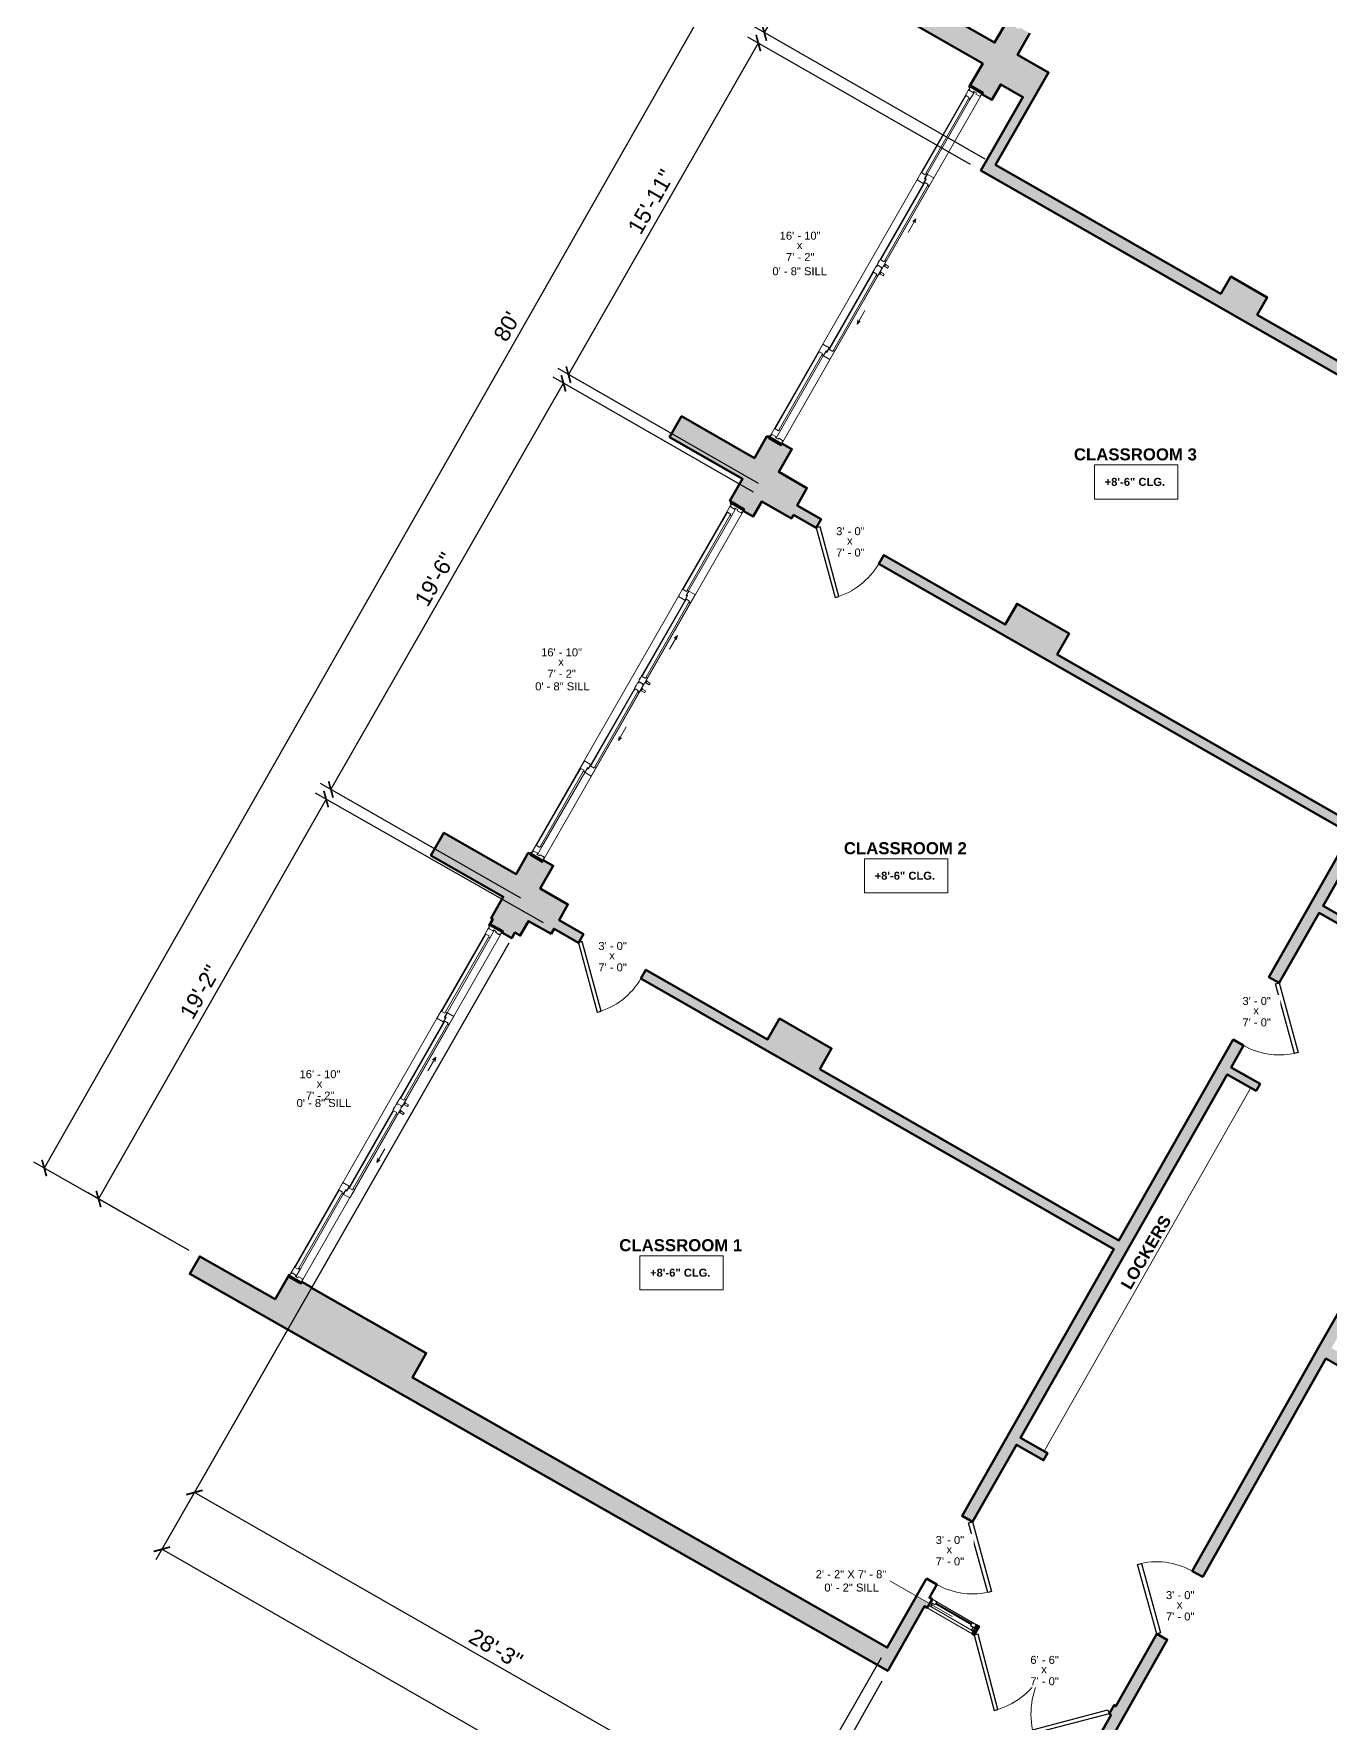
# Model space of a CAD drawing. Header units: inches. Extents: x -2078 to 106214, y -964 to 6385.
# Drawn here: x 58245 to 58893, y 3705 to 4549 of the extents above; entities that cross this region are included whole.
import ezdxf

# ---------------------------------------------------------------- set-up
doc = ezdxf.new("R2010")
doc.units = ezdxf.units.IN
doc.header["$MEASUREMENT"] = 0
for name, color, linetype, lineweight in [('A-ANNO', 2, 'Continuous', 5), ('A-ANNO-DIMS', 1, 'Continuous', 9), ('A-DETAIL-1', 4, 'Continuous', 40), ('A-DETAIL-3', 40, 'Continuous', 15), ('A-DOOR', 1, 'Continuous', 18), ('A-GLAZ', 2, 'Continuous', 30), ('A-WALL', 3, 'Continuous', 40), ('A-WINDOWS', 2, 'Continuous', 18)]:
    doc.layers.add(name, color=color, linetype=linetype, lineweight=lineweight)
doc.layers.add('A-HATCH', color=9, linetype='Continuous')
doc.styles.add('Arial_1', font='arial.ttf', dxfattribs={"height": 0.0625})
doc.styles.add('Arial_2', font='arial.ttf', dxfattribs={"height": 3})
doc.styles.add('Arial_B', font='arialbd.ttf', dxfattribs={"height": 4.5})
doc.styles.add('Arial_B_1', font='arialbd.ttf', dxfattribs={"height": 3})
doc.styles.add('JC', font='arial.ttf', dxfattribs={"height": 0.125})
doc.dimstyles.new('JC-DIMS', dxfattribs={"dimtxt": 0.125, "dimasz": 0.09375, "dimexe": 0.09375, "dimexo": 0.09375, "dimgap": 0.046875, "dimtad": 1, "dimdec": 1, "dimzin": 0, "dimdsep": 46, "dimlunit": 4, "dimtxsty": 'JC', "dimblk": 'ARCHTICK', "dimcen": 0.09, "dimclrd": 1, "dimclre": 1, "dimclrt": 256, "dimadec": 0, "dimazin": 0, "dimtfac": 1, "dimtdec": 1, "dimtofl": 0, "dimtmove": 1, "dimatfit": 3, "dimfxl": 1, "dimtolj": 1, "dimtzin": 0, "dimarcsym": 0})

# ---------------------------------------------------------------- blocks, each defined once
blk = doc.blocks.new('JC_SINGLE DOOR-NO TRIM - SINGLE DOOR-1545697-World Language Center - 1st FL')
at = {"layer": 'A-DOOR', "lineweight": 30}
for p, q in [((-8.87, -27.04), (16.59, -1.59)), ((18, -3), (-7.46, -28.46)), ((16.59, -1.59), (18, -3)), ((-7.46, -28.46), (-8.87, -27.04))]:
    blk.add_line(p, q, dxfattribs=at)
at = {"layer": 'A-DOOR', "lineweight": 9}
blk.add_arc((18, -3), 36, 180, 225, dxfattribs=at)
blk = doc.blocks.new('Aluprof_MB-77HS_E_Alu_Sliding-Door-Fix-Slide-Slide-Fix_ENG_R-00197 - FIX - Slide - Slide - FIX-1504707-World Language Center - 1st FL')
at = {"layer": 'A-WINDOWS', "lineweight": 9}
for p, q in [((-162.52, 6.11), (-161.93, 6.11)), ((-162.52, -0.74), (-162.52, 6.11)), ((-161.93, -0.74), (-161.93, 6.11)), ((-161.93, 6.11), (40.07, 6.11)), ((-161.93, 6.11), (-161.93, -0.74)), ((40.07, 6.11), (40.07, -0.74)), ((40.07, 6.11), (40.66, 6.11)), ((40.07, -0.74), (40.07, 6.11)), ((40.66, 6.11), (40.66, -0.74)), ((-161.93, -0.74), (-162.52, -0.74)), ((40.07, -0.74), (-161.93, -0.74)), ((40.66, -0.74), (40.07, -0.74))]:
    blk.add_line(p, q, dxfattribs=at)
at = {"layer": 'A-WINDOWS'}
for p, q in [((-161.93, -0.74), (-161.93, 6.11)), ((-161.93, 6.11), (-160.67, 6.11)), ((-160.67, 6.11), (-160.67, 5.75)), ((-160.67, 5.75), (-160.35, 5.75)), ((-160.35, 3.43), (-160.67, 3.43)), ((-160.67, 3.43), (-160.67, 1.93)), ((-160.67, 1.93), (-160.35, 1.93)), ((-160.36, 5.75), (-160.36, 6.11)), ((-160.36, 6.11), (-156.21, 6.11)), ((-160.04, 5.67), (-160.36, 5.75)), ((-160.36, 3.43), (-160.04, 3.51)), ((-160.36, 3.07), (-160.36, 3.43)), ((-156.21, 3.07), (-160.36, 3.07)), ((-160.35, 5.75), (-160.04, 5.67)), ((-160.04, 3.51), (-160.35, 3.43)), ((-160.35, 1.93), (-160.04, 1.85)), ((-160.04, 3.51), (-160.04, 5.67)), ((-160.04, 5.67), (-160.04, 3.51)), ((-160.04, 1.85), (-160.04, -0.31)), ((-156.95, 5.77), (-156.95, 3.88)), ((-156.21, 5.77), (-156.95, 5.77)), ((-156.95, 3.88), (-156.21, 3.88)), ((-156.32, 3.88), (-156.32, 3.07)), ((-113.2, 6.11), (-156.21, 6.11)), ((-156.21, 6.11), (-156.21, 5.77)), ((-113.2, 5.77), (-156.21, 5.77)), ((-113.2, 5.77), (-156.21, 5.77)), ((-113.2, 3.88), (-156.21, 3.88)), ((-156.21, 3.88), (-113.2, 3.88)), ((-113.2, 3.07), (-156.21, 3.07)), ((-113.2, 6.11), (-108.26, 6.11)), ((-113.2, 5.77), (-113.2, 6.11)), ((-112.45, 5.77), (-113.2, 5.77)), ((-113.2, 3.88), (-112.45, 3.88)), ((-110.64, 3.07), (-113.2, 3.07)), ((-113.2, 2.88), (-110.55, 2.88)), ((-113.2, -0.74), (-113.2, 2.88)), ((-113.08, 3.07), (-113.08, 3.88)), ((-112.45, 3.88), (-112.45, 5.77)), ((-110.54, 2.76), (-110.96, 2.69)), ((-110.96, 2.69), (-110.96, 2.52)), ((-110.91, 2.6), (-110.96, 2.56)), ((-110.96, 2.52), (-110.96, 2.56)), ((-110.96, 2.52), (-110.93, 2.49)), ((-110.9, 2.48), (-110.96, 2.52)), ((-110.93, 2.49), (-110.81, 2.29)), ((-110.91, 2.6), (-110.49, 2.68)), ((-108.26, 2.48), (-110.9, 2.48)), ((-110.81, 2.29), (-108.26, 2.29)), ((-110.52, 2.87), (-110.64, 3.07)), ((-110.49, 2.84), (-110.55, 2.88)), ((-110.49, 2.8), (-110.54, 2.76)), ((-110.52, 2.87), (-110.49, 2.84)), ((-110.49, 2.84), (-110.49, 2.8)), ((-110.49, 2.68), (-110.49, 2.84)), ((-109, 1.95), (-109, 0.06)), ((-108.26, 1.95), (-109, 1.95)), ((-109, 0.06), (-108.26, 0.06)), ((-108.37, 0.06), (-108.37, -0.74)), ((-108.26, 6.11), (-108.26, 2.48)), ((-108.26, 2.29), (-108.26, 1.95)), ((-65.25, 2.29), (-108.26, 2.29)), ((-65.25, 1.95), (-108.26, 1.95)), ((-65.25, 0.06), (-108.26, 0.06)), ((-65.25, 2.29), (-61.09, 2.29)), ((-65.25, 1.95), (-65.25, 2.29)), ((-64.5, 1.95), (-65.25, 1.95)), ((-65.25, 0.06), (-64.5, 0.06)), ((-65.13, -0.74), (-65.13, 0.06)), ((-64.5, 0.06), (-64.5, 1.95)), ((-63.89, 2.29), (-63.89, 2.43)), ((-63.89, 2.43), (-62.55, 2.43)), ((-62.55, 2.29), (-63.89, 2.29)), ((-62.55, 2.43), (-62.55, 2.29)), ((-61.09, 2.29), (-61.09, 1.93)), ((-61.09, 1.93), (-60.77, 1.93)), ((-60.78, 2.29), (-60.78, 1.93)), ((-56.62, 2.29), (-60.78, 2.29)), ((-60.78, 1.93), (-60.35, 1.82)), ((-60.77, 1.93), (-60.46, 1.85)), ((-60.46, 1.85), (-60.46, -0.31)), ((-60.35, 1.82), (-60.35, -0.28)), ((-59.4, 2.43), (-59.4, 2.29)), ((-58.06, 2.43), (-59.4, 2.43)), ((-59.4, 2.29), (-58.06, 2.29)), ((-58.06, 2.29), (-58.06, 2.43)), ((-57.37, 1.95), (-56.62, 1.95)), ((-57.37, 0.06), (-57.37, 1.95)), ((-56.62, 0.06), (-57.37, 0.06)), ((-56.74, -0.74), (-56.74, 0.06)), ((-56.62, 1.95), (-56.62, 2.29)), ((-56.62, 2.29), (-13.61, 2.29)), ((-56.62, 1.95), (-13.61, 1.95)), ((-56.62, 0.06), (-12.87, 0.06)), ((-8.67, 6.11), (-13.61, 6.11)), ((-13.61, 6.11), (-13.61, 2.48)), ((-13.61, 2.48), (-10.97, 2.48)), ((-13.61, 2.29), (-13.61, 1.95)), ((-11.05, 2.29), (-13.61, 2.29)), ((-13.61, 1.95), (-12.87, 1.95)), ((-12.87, 0.06), (-13.61, 0.06)), ((-13.5, 0.06), (-13.5, -0.74)), ((-12.87, 1.95), (-12.87, 0.06)), ((-11.32, 2.88), (-11.38, 2.84)), ((-11.35, 2.87), (-11.38, 2.84)), ((-11.38, 2.68), (-11.38, 2.84)), ((-11.38, 2.84), (-11.38, 2.8)), ((-11.33, 2.76), (-11.38, 2.8)), ((-10.96, 2.6), (-11.38, 2.68)), ((-11.35, 2.87), (-11.23, 3.07)), ((-11.33, 2.76), (-10.91, 2.69)), ((-8.67, 2.88), (-11.32, 2.88)), ((-11.23, 3.07), (-8.67, 3.07)), ((-10.93, 2.49), (-11.05, 2.29)), ((-10.97, 2.48), (-10.91, 2.52)), ((-10.96, 2.6), (-10.91, 2.56)), ((-10.93, 2.49), (-10.91, 2.52)), ((-10.91, 2.69), (-10.91, 2.52)), ((-10.91, 2.52), (-10.91, 2.56)), ((-9.42, 5.77), (-8.67, 5.77)), ((-9.42, 3.88), (-9.42, 5.77)), ((-8.67, 3.88), (-9.42, 3.88)), ((-8.79, 3.07), (-8.79, 3.88)), ((-8.67, 6.11), (34.34, 6.11)), ((-8.67, 5.77), (-8.67, 6.11)), ((-8.67, 5.77), (34.34, 5.77)), ((-8.67, 5.77), (34.34, 5.77)), ((-8.67, 3.88), (34.34, 3.88)), ((34.34, 3.88), (-8.67, 3.88)), ((-8.67, 3.07), (34.34, 3.07)), ((-8.67, -0.74), (-8.67, 2.88)), ((34.34, 6.11), (34.34, 5.77)), ((38.49, 6.11), (34.34, 6.11)), ((34.34, 5.77), (35.09, 5.77)), ((35.09, 3.88), (34.34, 3.88)), ((34.34, 3.07), (38.49, 3.07)), ((34.46, 3.88), (34.46, 3.07)), ((35.09, 5.77), (35.09, 3.88)), ((38.18, 5.67), (38.49, 5.75)), ((38.49, 5.75), (38.18, 5.67)), ((38.18, 3.51), (38.18, 5.67)), ((38.18, 5.67), (38.18, 3.51)), ((38.49, 3.43), (38.18, 3.51)), ((38.18, 3.51), (38.49, 3.43)), ((38.49, 1.93), (38.18, 1.85)), ((38.18, 1.85), (38.18, -0.31)), ((38.49, 5.75), (38.49, 6.11)), ((38.81, 5.75), (38.49, 5.75)), ((38.49, 3.07), (38.49, 3.43)), ((38.49, 3.43), (38.81, 3.43)), ((38.81, 1.93), (38.49, 1.93)), ((40.07, 6.11), (38.81, 6.11)), ((38.81, 6.11), (38.81, 5.75)), ((38.81, 3.43), (38.81, 1.93)), ((40.07, -0.74), (40.07, 6.11)), ((-160.67, -0.74), (-161.93, -0.74)), ((-160.35, -0.39), (-160.67, -0.39)), ((-160.67, -0.39), (-160.67, -0.74)), ((-160.04, -0.31), (-160.35, -0.39)), ((-108.26, -0.74), (-113.2, -0.74)), ((-108.26, -0.74), (-65.25, -0.74)), ((-91.08, -3.7), (-89.11, -2.98)), ((-83.21, -3.7), (-91.08, -3.7)), ((-91.08, -3.7), (-89.11, -4.42)), ((-61.09, -0.74), (-65.25, -0.74)), ((-63.89, -1.3), (-63.89, -0.74)), ((-63.89, -0.74), (-62.55, -0.74)), ((-62.55, -1.3), (-63.89, -1.3)), ((-63.71, -1.3), (-63.71, -3.07)), ((-63.67, -3.11), (-62.77, -3.11)), ((-62.73, -1.3), (-62.73, -3.07)), ((-62.55, -0.74), (-62.55, -1.3)), ((-61.09, -0.39), (-60.77, -0.39)), ((-61.09, -0.39), (-61.09, -0.74)), ((-60.35, -0.28), (-60.78, -0.39)), ((-60.78, -0.39), (-60.78, -0.74)), ((-60.78, -0.74), (-56.62, -0.74)), ((-60.77, -0.39), (-60.46, -0.31)), ((-58.06, -0.74), (-59.4, -0.74)), ((-59.4, -0.74), (-59.4, -1.3)), ((-59.4, -1.3), (-58.06, -1.3)), ((-59.22, -1.3), (-59.22, -3.07)), ((-58.28, -3.11), (-59.18, -3.11)), ((-58.24, -1.3), (-58.24, -3.07)), ((-58.06, -1.3), (-58.06, -0.74)), ((-13.61, -0.74), (-56.62, -0.74)), ((-38.66, -3.11), (-30.79, -3.11)), ((-30.79, -3.11), (-32.76, -2.39)), ((-30.79, -3.11), (-32.76, -3.82)), ((-13.61, -0.74), (-8.67, -0.74)), ((38.18, -0.31), (38.49, -0.39)), ((38.49, -0.39), (38.81, -0.39)), ((38.81, -0.39), (38.81, -0.74)), ((38.81, -0.74), (40.07, -0.74))]:
    blk.add_line(p, q, dxfattribs=at)
for centre, start, end in [((-63.67, -3.07), 180, 270), ((-62.77, -3.07), 270, 0), ((-59.18, -3.07), 180, 270), ((-58.28, -3.07), 270, 360)]:
    blk.add_arc(centre, 0.0394, start, end, dxfattribs=at)
blk = doc.blocks.new('JC_SINGLE DOOR-NO TRIM - SINGLE DOOR-1483496-World Language Center - 1st FL')
at = {"layer": 'A-DOOR', "lineweight": 30}
for p, q in [((-7.46, 27.96), (-8.87, 26.54)), ((-8.87, 26.54), (16.59, 1.09)), ((18, 2.5), (-7.46, 27.96)), ((16.59, 1.09), (18, 2.5))]:
    blk.add_line(p, q, dxfattribs=at)
at = {"layer": 'A-DOOR', "lineweight": 9}
blk.add_arc((18, 2.5), 36, 135, 180, dxfattribs=at)
blk = doc.blocks.new('JC_DOUBLE DOOR - DOUBLE DOOR-1536148-World Language Center - 1st FL')
at = {"layer": 'A-DOOR', "lineweight": 30}
for p, q in [((-39, 2.5), (-11.42, 30.08)), ((-10.01, 28.66), (-37.59, 1.09)), ((-11.42, 30.08), (-10.01, 28.66)), ((11.42, 30.08), (10.01, 28.66)), ((10.01, 28.66), (37.59, 1.09)), ((39, 2.5), (11.42, 30.08)), ((-37.59, 1.09), (-39, 2.5)), ((37.59, 1.09), (39, 2.5))]:
    blk.add_line(p, q, dxfattribs=at)
at = {"layer": 'A-DOOR', "lineweight": 9}
for centre, start, end in [((-39, 2.5), 360, 45), ((39, 2.5), 135, 180)]:
    blk.add_arc(centre, 39, start, end, dxfattribs=at)
blk = doc.blocks.new('JC_FIXED WINDOW - MUNTIN - FIXED WINDOW-1507980-World Language Center - 1st FL')
at = {"layer": 'A-GLAZ'}
for p, q in [((-13, 2.5), (-13, -2.5)), ((-10.25, 2.5), (-13, 2.5)), ((-12.5, 2.5), (-12.5, 0.75)), ((-12.5, 0.75), (-11.75, 0.75)), ((-10.25, 0.75), (-11.75, 0.75)), ((-11.75, 0.75), (-11.75, -1)), ((-10.25, 2.5), (-10.25, 0.75)), ((10.25, 2.5), (13, 2.5)), ((10.25, 2.5), (10.25, 0.75)), ((10.25, 0.75), (12.5, 0.75)), ((11.75, 0.75), (11.75, -1)), ((12.5, 2.5), (12.5, 0.75)), ((13, 2.5), (13, -2.5)), ((-13, -1), (-11.75, -1)), ((11.75, -1), (13, -1))]:
    blk.add_line(p, q, dxfattribs=at)
at = {"layer": 'A-GLAZ', "lineweight": 9}
for p, q in [((10.25, 2.5), (-10.25, 2.5)), ((11.75, -1), (-11.75, -1))]:
    blk.add_line(p, q, dxfattribs=at)
at = {"layer": 'A-GLAZ', "lineweight": 40}
blk.add_line((-10.25, 1.62), (10.25, 1.62), dxfattribs=at)
at = {"layer": 'A-WINDOWS'}
for p, q in [((13, 2.5), (-13, 2.5)), ((-13, -2.5), (13, -2.5))]:
    blk.add_line(p, q, dxfattribs=at)
blk = doc.blocks.new('_ArchTick')
at = {"color": 0, "linetype": 'ByBlock', "const_width": 0.15}
blk.add_lwpolyline([(-0.5, -0.5), (0.5, 0.5)], dxfattribs=at)
blk = doc.blocks.new('*D2569')
at = {"layer": 'A-ANNO-DIMS', "color": 1, "lineweight": -2, "transparency": 16777216}
for p, q in [((58604.95, 4320.29), (58504.79, 4377.63)), ((58393.75, 4171.57), (58510, 4374.65)), ((58488.7, 4117.21), (58388.54, 4174.55))]:
    blk.add_line(p, q, dxfattribs=at)
at = {"layer": 'Defpoints', "color": 0, "transparency": 16777216}
for p in [(58510, 4374.65), (58610.16, 4317.31), (58493.91, 4114.23)]:
    blk.add_point(p, dxfattribs=at)
at = {"layer": 'A-ANNO-DIMS', "color": 1, "lineweight": -2, "transparency": 16777216, "xscale": 6, "yscale": 6, "zscale": 6}
for p, rotation in [((58510, 4374.65), 60.21112509631666), ((58393.75, 4171.57), 240.2111250963167)]:
    blk.add_blockref('_ArchTick', p, dxfattribs=dict(at, rotation=rotation))
at = {"layer": 'A-ANNO-DIMS', "color": 2, "transparency": 16777216, "insert": (58445.73, 4276.63), "char_height": 8, "attachment_point": 5, "rotation": 60.21113, "style": 'JC'}
blk.add_mtext('\\A1;19\'-6"', dxfattribs=at)
blk = doc.blocks.new('*D2570')
at = {"layer": 'A-ANNO-DIMS', "color": 1, "lineweight": -2, "transparency": 16777216}
for p, q in [((58607.38, 4544.75), (58512.49, 4378.98)), ((58713.43, 4484.03), (58602.17, 4547.73)), ((58607.44, 4324.63), (58507.28, 4381.97))]:
    blk.add_line(p, q, dxfattribs=at)
at = {"layer": 'Defpoints', "color": 0, "transparency": 16777216}
for p in [(58718.64, 4481.05), (58512.49, 4378.98), (58612.64, 4321.65)]:
    blk.add_point(p, dxfattribs=at)
at = {"layer": 'A-ANNO-DIMS', "color": 1, "lineweight": -2, "transparency": 16777216, "xscale": 6, "yscale": 6, "zscale": 6}
for p, rotation in [((58607.38, 4544.75), 60.21112509631671), ((58512.49, 4378.98), 240.2111250963167)]:
    blk.add_blockref('_ArchTick', p, dxfattribs=dict(at, rotation=rotation))
at = {"layer": 'A-ANNO-DIMS', "color": 2, "transparency": 16777216, "insert": (58553.78, 4465.39), "char_height": 8, "attachment_point": 5, "rotation": 60.21113, "style": 'JC'}
blk.add_mtext('\\A1;15\'-11"', dxfattribs=at)
blk = doc.blocks.new('JC- existing door Tag_quad - JC- existing door Tag_quad-839775-World Language Center - 1st FL')
at = {"layer": 'A-ANNO', "insert": (-0.023, 0.038), "char_height": 0.0625, "width": 0.0505, "attachment_point": 1, "style": 'Arial_1', "bg_fill": 3, "box_fill_scale": 1.25, "bg_fill_color": 256, "bg_fill_true_color": 13158600, "bg_fill_transparency": 0}
blk.add_mtext('x', dxfattribs=at)
blk = doc.blocks.new('*D2588')
at = {"layer": 'A-ANNO-DIMS', "color": 1, "lineweight": -2, "transparency": 16777216}
for p, q in [((58391.36, 4166.77), (58277.64, 3966.89)), ((58500.09, 4104.91), (58386.14, 4169.74)), ((58322.99, 3941.08), (58272.42, 3969.86))]:
    blk.add_line(p, q, dxfattribs=at)
at = {"layer": 'Defpoints', "color": 0, "transparency": 16777216}
for p in [(58505.31, 4101.94), (58277.64, 3966.89), (58328.21, 3938.12)]:
    blk.add_point(p, dxfattribs=at)
at = {"layer": 'A-ANNO-DIMS', "color": 1, "lineweight": -2, "transparency": 16777216, "xscale": 6, "yscale": 6, "zscale": 6}
for p, rotation in [((58391.36, 4166.77), 60.36281587793665), ((58277.64, 3966.89), 240.3628158779366)]:
    blk.add_blockref('_ArchTick', p, dxfattribs=dict(at, rotation=rotation))
at = {"layer": 'A-ANNO-DIMS', "color": 2, "transparency": 16777216, "insert": (58328.34, 4070.34), "char_height": 8, "attachment_point": 5, "rotation": 60.36282, "style": 'JC'}
blk.add_mtext('\\A1;19\'-2"', dxfattribs=at)
blk = doc.blocks.new('*D2589')
at = {"layer": 'A-ANNO-DIMS', "color": 1, "lineweight": -2, "transparency": 16777216}
for p, q in [((58753.93, 4800.77), (58610.36, 4549.95)), ((58848.88, 4746.41), (58748.73, 4803.75)), ((58720.75, 4486.76), (58605.15, 4552.93))]:
    blk.add_line(p, q, dxfattribs=at)
at = {"layer": 'Defpoints', "color": 0, "transparency": 16777216}
for p in [(58854.09, 4743.43), (58610.36, 4549.95), (58725.96, 4483.78)]:
    blk.add_point(p, dxfattribs=at)
at = {"layer": 'A-ANNO-DIMS', "color": 1, "lineweight": -2, "transparency": 16777216, "xscale": 6, "yscale": 6, "zscale": 6}
for p, rotation in [((58753.93, 4800.77), 60.21112509631671), ((58610.36, 4549.95), 240.2111250963167)]:
    blk.add_blockref('_ArchTick', p, dxfattribs=dict(at, rotation=rotation))
at = {"layer": 'A-ANNO-DIMS', "color": 2, "transparency": 16777216, "insert": (58676.06, 4678.85), "char_height": 8, "attachment_point": 5, "rotation": 60.21113, "style": 'JC'}
blk.add_mtext('\\A1;24\'-1"', dxfattribs=at)
blk = doc.blocks.new('*D2577')
at = {"layer": 'A-ANNO-DIMS', "color": 1, "lineweight": -2, "transparency": 16777216}
for p, q in [((58482.78, 4094.8), (58322.58, 3814.95)), ((58619.77, 3651.74), (58325.56, 3820.15)), ((58668.82, 3737.43), (58616.79, 3646.53))]:
    blk.add_line(p, q, dxfattribs=at)
at = {"layer": 'Defpoints', "color": 0, "transparency": 16777216}
for p in [(58485.76, 4100), (58325.56, 3820.15), (58671.8, 3742.63)]:
    blk.add_point(p, dxfattribs=at)
at = {"layer": 'A-ANNO-DIMS', "color": 1, "lineweight": -2, "transparency": 16777216, "xscale": 6, "yscale": 6, "zscale": 6}
for p, rotation in [((58325.56, 3820.15), 150.2111250962843), ((58619.77, 3651.74), 330.2111250962843)]:
    blk.add_blockref('_ArchTick', p, dxfattribs=dict(at, rotation=rotation))
at = {"layer": 'A-ANNO-DIMS', "color": 2, "transparency": 16777216, "insert": (58476.19, 3742.1), "char_height": 8, "attachment_point": 5, "rotation": 330.21113, "style": 'JC'}
blk.add_mtext('\\A1;28\'-3"', dxfattribs=at)
blk = doc.blocks.new('*D2578')
at = {"layer": 'A-ANNO-DIMS', "color": 1, "lineweight": -2, "transparency": 16777216}
for p, q in [((58669.12, 3725.75), (58622.5, 3643.16)), ((58761.94, 3670.48), (58716.55, 3590.07)), ((58625.45, 3648.38), (58719.5, 3595.29))]:
    blk.add_line(p, q, dxfattribs=at)
at = {"layer": 'Defpoints', "color": 0, "transparency": 16777216}
for p in [(58672.07, 3730.97), (58764.89, 3675.7), (58719.5, 3595.29)]:
    blk.add_point(p, dxfattribs=at)
at = {"layer": 'A-ANNO-DIMS', "color": 1, "lineweight": -2, "transparency": 16777216, "xscale": 6, "yscale": 6, "zscale": 6}
for p, rotation in [((58625.45, 3648.38), 150.5569107318404), ((58719.5, 3595.29), 330.5569107318404)]:
    blk.add_blockref('_ArchTick', p, dxfattribs=dict(at, rotation=rotation))
at = {"layer": 'A-ANNO-DIMS', "color": 2, "transparency": 16777216, "insert": (58675.96, 3628.01), "char_height": 8, "attachment_point": 5, "rotation": 330.55691, "style": 'JC'}
blk.add_mtext("\\A1;9'", dxfattribs=at)
blk = doc.blocks.new('*D2580')
at = {"layer": 'A-ANNO-DIMS', "color": 1, "lineweight": -2, "transparency": 16777216}
for p, q in [((58482.78, 4094.8), (58306.33, 3786.55)), ((58909.84, 3447.99), (58309.31, 3791.76)), ((58976.54, 3564.52), (58906.86, 3442.78))]:
    blk.add_line(p, q, dxfattribs=at)
at = {"layer": 'Defpoints', "color": 0, "transparency": 16777216}
for p in [(58485.76, 4100), (58309.31, 3791.76), (58979.52, 3569.72)]:
    blk.add_point(p, dxfattribs=at)
at = {"layer": 'A-ANNO-DIMS', "color": 1, "lineweight": -2, "transparency": 16777216, "xscale": 6, "yscale": 6, "zscale": 6}
for p, rotation in [((58309.31, 3791.76), 150.2111250962843), ((58909.84, 3447.99), 330.2111250962843)]:
    blk.add_blockref('_ArchTick', p, dxfattribs=dict(at, rotation=rotation))
at = {"layer": 'A-ANNO-DIMS', "color": 2, "transparency": 16777216, "insert": (58613.09, 3626.02), "char_height": 8, "attachment_point": 5, "rotation": 330.21113, "style": 'JC'}
blk.add_mtext('\\A1;57\'-8"', dxfattribs=at)
blk = doc.blocks.new('*D2581')
at = {"layer": 'A-ANNO-DIMS', "color": 1, "lineweight": -2, "transparency": 16777216}
for p, q in [((58725.23, 4816.74), (58250.5, 3982.33)), ((58848.88, 4746.4), (58720.02, 4819.71)), ((58322.99, 3941.08), (58245.29, 3985.3))]:
    blk.add_line(p, q, dxfattribs=at)
at = {"layer": 'Defpoints', "color": 0, "transparency": 16777216}
for p in [(58854.09, 4743.43), (58250.5, 3982.33), (58328.21, 3938.12)]:
    blk.add_point(p, dxfattribs=at)
at = {"layer": 'A-ANNO-DIMS', "color": 1, "lineweight": -2, "transparency": 16777216, "xscale": 6, "yscale": 6, "zscale": 6}
for p, rotation in [((58725.23, 4816.74), 60.36281587793665), ((58250.5, 3982.33), 240.3628158779366)]:
    blk.add_blockref('_ArchTick', p, dxfattribs=dict(at, rotation=rotation))
at = {"layer": 'A-ANNO-DIMS', "color": 2, "transparency": 16777216, "insert": (58481.71, 4403.04), "char_height": 8, "attachment_point": 5, "rotation": 60.36282, "style": 'JC'}
blk.add_mtext("\\A1;80'", dxfattribs=at)

msp = doc.modelspace()

# ---------------------------------------------------------------- hatches: boundary and pattern name
at = {"layer": 'A-HATCH'}
h = msp.add_hatch(color=256, dxfattribs=at)
h.dxf.hatch_style = 1
h.paths.add_polyline_path([(58618.007, 4057.017), (58612.046, 4046.602), (58551.186, 4081.441), (58548.702, 4077.102), (58785.103, 3941.775), (58709.217, 3808.393), (58714.432, 3805.426), (58736.384, 3844.01), (58749.945, 3836.294), (58751.923, 3839.771), (58738.362, 3847.486), (58841.713, 4029.144), (58856.144, 4020.934), (58858.122, 4024.41), (58843.691, 4032.621), (58849.926, 4043.579), (58844.711, 4046.547), (58787.575, 3946.121), (58638.082, 4031.698), (58644.043, 4042.113)])
h.paths.add_polyline_path([(58504.908, 4133.448), (58499.913, 4136.308), (58499.717, 4135.966), (58499.424, 4135.454), (58493.479, 4138.857), (58493.772, 4139.369), (58493.968, 4139.711), (58493.626, 4139.907), (58493.306, 4139.348), (58492.438, 4139.845), (58486.373, 4129.25), (58450.242, 4149.933), (58443.783, 4138.651), (58479.915, 4117.968), (58473.808, 4107.3), (58474.676, 4106.803), (58472.866, 4103.641), (58473.207, 4103.445), (58473.403, 4103.787), (58473.696, 4104.3), (58479.641, 4100.896), (58479.348, 4100.384), (58479.152, 4100.042), (58484.148, 4097.183), (58485.762, 4100.003), (58488.366, 4098.513), (58492.536, 4105.797), (58503.818, 4099.339), (58505.309, 4101.942), (58517.459, 4094.987), (58519.943, 4099.326), (58507.793, 4106.282), (58512.264, 4114.092), (58498.378, 4122.041)])
h.paths.add_polyline_path([(58617.611, 4330.328), (58624.145, 4341.742), (58619.15, 4344.602), (58618.954, 4344.26), (58618.661, 4343.748), (58612.716, 4347.151), (58613.205, 4348.005), (58612.863, 4348.201), (58612.539, 4347.635), (58611.671, 4348.132), (58605.461, 4337.284), (58569.011, 4358.149), (58563.05, 4347.735), (58599.5, 4326.869), (58593.21, 4315.883), (58594.078, 4315.386), (58593.589, 4314.532), (58593.931, 4314.336), (58594.127, 4314.678), (58594.42, 4315.19), (58600.365, 4311.787), (58600.072, 4311.274), (58599.876, 4310.933), (58604.872, 4308.073), (58609.166, 4315.575), (58623.919, 4307.129), (58624.913, 4308.865), (58636.308, 4302.342), (58638.792, 4306.681), (58626.746, 4313.577), (58631.714, 4322.255)])
h.paths.add_polyline_path([(58670.035, 4288.796), (58667.551, 4284.457), (58903.29, 4149.508), (58862.514, 4077.837), (58867.729, 4074.87), (58887.636, 4109.86), (58902.501, 4101.403), (58904.479, 4104.879), (58889.614, 4113.337), (58962.801, 4241.975), (58977.855, 4233.41), (58979.833, 4236.886), (58964.779, 4245.451), (58973.553, 4260.873), (58968.338, 4263.84), (58905.763, 4153.854), (58756.779, 4239.139), (58762.741, 4249.554), (58736.705, 4264.458), (58730.743, 4254.044)])
h.paths.add_polyline_path([(58856.755, 4408.903), (58861.723, 4417.582), (58843.497, 4428.015), (58838.529, 4419.336), (58725.961, 4483.776), (58752.42, 4529.997), (58736.973, 4538.839), (58743.13, 4549.595), (58738.135, 4552.455), (58737.646, 4551.6), (58731.701, 4555.004), (58732.19, 4555.858), (58731.848, 4556.054), (58725.492, 4544.95), (58688.174, 4566.312), (58682.212, 4555.898), (58719.53, 4534.535), (58712.827, 4522.825), (58713.168, 4522.63), (58713.657, 4523.484), (58719.603, 4520.081), (58719.114, 4519.226), (58724.109, 4516.367), (58728.527, 4524.085), (58739.635, 4517.727), (58718.641, 4481.053), (59000.214, 4319.867), (58986.14, 4295.13), (58991.355, 4292.163), (59007.553, 4320.634), (59054.447, 4355.233), (59051.478, 4359.256), (59004.295, 4324.444)])
h.paths.add_polyline_path([(59127.816, 4409.366), (59138.706, 4409.366), (59138.706, 4390.866), (59143.706, 4390.866), (59143.706, 4409.366), (59266.706, 4409.366), (59266.706, 4390.866), (59271.706, 4390.866), (59271.706, 4409.366), (59285.046, 4409.366), (59285.046, 4414.366), (59131.046, 4414.366), (59129.132, 4585.388), (59117.188, 4585.388), (59117.188, 4614.388), (59129.046, 4614.388), (59129.046, 4740.545), (59106.687, 4740.545), (59106.687, 4750.366), (59126.44, 4750.366), (59126.44, 4757.122), (59125.455, 4757.122), (59125.455, 4763.972), (59126.046, 4763.972), (59126.44, 4763.972), (59126.44, 4764.366), (59114.174, 4764.366), (59114.174, 4807.366), (59101.174, 4807.366), (59101.174, 4764.366), (59087.293, 4764.366), (59087.293, 4763.972), (59087.687, 4763.972), (59087.687, 4757.122), (59087.293, 4757.122), (59087.293, 4750.366), (59100.687, 4750.366), (59100.687, 4734.545), (59124.046, 4734.545), (59124.046, 4619.388), (59099.188, 4619.388), (59099.188, 4580.388), (59124.188, 4580.388), (59126.047, 4414.274), (59080.447, 4380.63), (59083.415, 4376.606)])
h.paths.add_polyline_path([(58831.558, 4806.053), (58821.272, 4799.873), (58846.954, 4757.131), (58831.812, 4730.678), (58832.153, 4730.483), (58832.642, 4731.337), (58838.587, 4727.934), (58838.196, 4727.25), (58838.098, 4727.079), (58843.094, 4724.22), (58854.091, 4743.431), (58861.25, 4731.206), (58861.756, 4730.343), (58872.937, 4736.892), (58872.432, 4737.755), (58865.046, 4750.366), (58886.081, 4750.366), (58886.081, 4757.122), (58885.096, 4757.122), (58885.096, 4763.972), (58886.081, 4763.972), (58886.081, 4764.366), (58856.606, 4764.366)])
h.paths.add_polyline_path([(58950.384, 4623.334), (58924.645, 4609.973), (58943.534, 4573.583), (58969.273, 4586.944)], flags=17)
h.paths.add_polyline_path([(59366.238, 4758.759), (59365.647, 4758.759), (59365.647, 4765.61), (59366.238, 4765.61), (59366.238, 4766.366), (59354.046, 4766.366), (59354.046, 4808.366), (59341.046, 4808.366), (59341.046, 4766.366), (59328.046, 4766.366), (59328.046, 4763.972), (59328.637, 4763.972), (59328.637, 4757.122), (59328.238, 4757.122), (59328.238, 4750.366), (59337.046, 4750.366), (59337.046, 4733.366), (59345.046, 4733.366), (59345.046, 4734.366), (59354.046, 4734.366), (59354.046, 4750.366), (59366.238, 4750.366)])
h.paths.add_polyline_path([(59357.046, 4614.366), (59345.046, 4614.366), (59345.046, 4697.366), (59340.046, 4697.366), (59340.046, 4414.366), (59321.046, 4414.366), (59321.046, 4409.366), (59367.869, 4409.366), (59367.869, 4391.866), (59371.869, 4391.866), (59371.869, 4409.366), (59482.869, 4409.366), (59482.869, 4391.866), (59488.869, 4391.866), (59488.869, 4409.366), (59504.053, 4409.366), (59504.053, 4414.366), (59345.046, 4414.366), (59345.046, 4584.366), (59357.046, 4584.366)], flags=17)
h.paths.add_polyline_path([(59606.238, 4767.366), (59593.803, 4767.366), (59593.803, 4809.366), (59580.803, 4809.366), (59580.803, 4767.366), (59567.053, 4767.366), (59567.053, 4765.61), (59568.238, 4765.61), (59568.828, 4765.61), (59568.828, 4758.759), (59568.238, 4758.759), (59567.844, 4758.759), (59567.844, 4750.366), (59576.053, 4750.366), (59576.053, 4414.366), (59540.053, 4414.366), (59540.053, 4409.366), (59594.869, 4409.366), (59594.869, 4395.366), (59724.053, 4395.366), (59724.053, 4410.366), (59719.053, 4410.366), (59719.053, 4401.366), (59611.053, 4401.366), (59611.053, 4414.366), (59582.053, 4414.366), (59582.053, 4563.366), (59636.053, 4563.366), (59636.053, 4562.366), (59637.053, 4562.366), (59637.053, 4563.366), (59715.053, 4563.366), (59715.053, 4521.366), (59637.053, 4521.366), (59637.053, 4526.366), (59636.053, 4526.366), (59636.053, 4520.366), (59655.053, 4520.366), (59655.053, 4516.366), (59656.053, 4516.366), (59656.053, 4520.366), (59715.053, 4520.366), (59715.053, 4488.366), (59656.053, 4488.366), (59656.053, 4490.366), (59655.053, 4490.366), (59655.053, 4486.866), (59656.053, 4486.866), (59656.053, 4487.366), (59715.053, 4487.366), (59715.053, 4454.366), (59656.053, 4454.366), (59656.053, 4460.866), (59655.053, 4460.866), (59655.053, 4454.366), (59652.553, 4454.366), (59652.553, 4449.366), (59719.053, 4449.366), (59719.053, 4444.366), (59724.053, 4444.366), (59724.053, 4578.366), (59719.053, 4578.366), (59719.053, 4569.366), (59598.053, 4569.366), (59598.053, 4645.366), (59582.053, 4645.366), (59582.053, 4736.366), (59637.053, 4736.366), (59637.053, 4735.366), (59638.053, 4735.366), (59638.053, 4736.366), (59715.053, 4736.366), (59715.053, 4695.366), (59638.053, 4695.366), (59638.053, 4699.366), (59637.053, 4699.366), (59637.053, 4694.366), (59715.053, 4694.366), (59715.053, 4622.366), (59665.553, 4622.366), (59665.553, 4617.366), (59719.053, 4617.366), (59719.053, 4612.366), (59724.053, 4612.366), (59724.053, 4691.366), (59728.053, 4691.366), (59728.053, 4696.366), (59724.053, 4696.366), (59724.053, 4742.644), (59715.053, 4742.644), (59715.053, 4742.366), (59593.053, 4742.366), (59593.053, 4750.366), (59606.238, 4750.366)])
h.paths.add_polyline_path([(59827.061, 4748.866), (59822.061, 4748.866), (59822.061, 4696.366), (59822.053, 4691.366), (59822.061, 4691.366), (59822.061, 4301.366), (59800.061, 4301.366), (59800.061, 4295.366), (59822.061, 4295.366), (59822.061, 4135.366), (59818.061, 4135.366), (59818.061, 4115.366), (59822.061, 4115.366), (59822.061, 4098.366), (59812.061, 4098.366), (59812.061, 4084.366), (59822.061, 4084.366), (59822.061, 4062.366), (59597.061, 4062.366), (59597.061, 4082.728), (59610.061, 4082.728), (59610.061, 4096.728), (59597.061, 4096.728), (59597.061, 4115.866), (59592.061, 4115.866), (59592.061, 4232.66), (59598.061, 4232.66), (59598.061, 4262.66), (59592.061, 4262.66), (59592.061, 4295.366), (59764.061, 4295.366), (59764.061, 4301.366), (59427.061, 4301.366), (59427.061, 4295.366), (59587.061, 4295.366), (59587.061, 4262.66), (59581.061, 4262.66), (59581.061, 4232.66), (59587.061, 4232.66), (59587.061, 4115.866), (59584.061, 4115.866), (59583.998, 4096.728), (59571.998, 4096.728), (59571.998, 4082.728), (59583.998, 4082.728), (59584.061, 4062.366), (59357.061, 4062.366), (59357.061, 4081.955), (59370.061, 4081.955), (59370.061, 4095.705), (59357.061, 4095.705), (59357.061, 4295.366), (59391.061, 4295.366), (59391.061, 4301.366), (59352.061, 4301.366), (59352.061, 4262.366), (59326.311, 4262.366), (59326.311, 4250.366), (59352.061, 4250.366), (59352.061, 4094.366), (59270.058, 4094.366), (59261.882, 4250.366), (59282.311, 4250.366), (59282.311, 4262.366), (59256.765, 4262.366), (59256.765, 4280.899), (59252.765, 4280.899), (59252.765, 4262.366), (59143.506, 4262.366), (59082.158, 4155.198), (59065.199, 4164.906), (59063.212, 4161.434), (59080.171, 4151.726), (59073.037, 4139.265), (59083.451, 4133.303), (59109.124, 4178.15), (59136.032, 4165.602), (59138.146, 4170.134), (59111.617, 4182.505), (59150.463, 4250.366), (59256.875, 4250.366), (59264.16, 4111.373), (59170.773, 4154.92), (59168.66, 4150.388), (59264.456, 4105.718), (59265.051, 4094.366), (59240.624, 4094.366), (59189.015, 4003.654), (59053.401, 4080.809), (59062.585, 4096.853), (59052.171, 4102.815), (59039.494, 4080.668), (59005.911, 4099.775), (58996.119, 4082.695), (59001.324, 4079.711), (59008.639, 4092.47), (59211.324, 3977.155), (59098.576, 3778.982), (59079.757, 3789.724), (59086.025, 3800.806), (59074.091, 3807.617), (59067.795, 3796.551), (59053.984, 3804.434), (59052.497, 3801.829), (58952.832, 3858.715), (58953.824, 3860.452), (58949.954, 3862.661), (58951.651, 3865.634), (58924.728, 3881.001), (58922.04, 3876.291), (58893.904, 3892.351), (58983.418, 4048.48), (58978.213, 4051.464), (58888.82, 3895.252), (58824.243, 3780.849), (58829.468, 3777.899), (58891.081, 3887.053), (58919.065, 3871.08), (58916.301, 3866.237), (58943.224, 3850.87), (58944.997, 3853.976), (58948.867, 3851.768), (58949.858, 3853.505), (59049.541, 3796.608), (59047.558, 3793.134), (59061.412, 3785.226), (59055.376, 3774.889), (59067.384, 3767.877), (59073.922, 3778.086), (59092.148, 3767.683), (58979.521, 3569.723), (58776.611, 3684.258), (58811.772, 3746.549), (58806.547, 3749.498), (58786.113, 3713.297), (58785.174, 3713.844), (58782.657, 3709.524), (58783.655, 3708.943), (58764.892, 3675.702), (58770.117, 3672.752), (58771.696, 3675.549), (58978.93, 3558.573), (59218.143, 3979.028), (59189.899, 3995.097), (59243.532, 4089.366), (59352.061, 4089.366), (59352.061, 4056.366), (59827.061, 4056.366)])
h = msp.add_hatch(color=256, dxfattribs=at)
h.dxf.hatch_style = 1
h.paths.add_polyline_path([(58441.44, 3889.803), (58384.107, 3922.422), (58384.184, 3922.558), (58379.189, 3925.417), (58378.993, 3925.076), (58378.7, 3924.563), (58372.755, 3927.967), (58373.048, 3928.479), (58373.244, 3928.821), (58372.902, 3929.016), (58365.852, 3916.701), (58328.208, 3938.118), (58323.263, 3929.426), (58672.074, 3730.975), (58690.439, 3763.255), (58691.718, 3762.511), (58692.926, 3764.585), (58686.413, 3768.312), (58671.804, 3742.634), (58434.517, 3877.635)])

# ---------------------------------------------------------------- linework, layer by layer
at = {"layer": 'A-ANNO'}
msp.add_line((58704.209, 3758.126), (58673.078, 3775.946), dxfattribs=at)
at = {"layer": 'A-ANNO', "flags": 128}
for points in [[(58775.359, 4333.809), (58817.095, 4333.809), (58817.095, 4316.741), (58775.359, 4316.741)], [(58660.394, 4136.915), (58702.13, 4136.915), (58702.13, 4119.847), (58660.394, 4119.847)], [(58548.152, 3938.457), (58589.888, 3938.457), (58589.888, 3921.389), (58548.152, 3921.389)]]:
    msp.add_lwpolyline(points, close=True, dxfattribs=at)
at = {"layer": 'A-DETAIL-3'}
msp.add_line((58750.188, 3840.758), (58853.224, 4021.859), dxfattribs=at)
at = {"layer": 'A-WALL', "lineweight": 60}
for points in [[(58731.848, 4556.054), (58725.492, 4544.95), (58688.174, 4566.312)], [(58682.212, 4555.898), (58719.53, 4534.535), (58712.827, 4522.825), (58713.168, 4522.63), (58713.364, 4522.971), (58719.309, 4519.568), (58719.114, 4519.226), (58724.109, 4516.367), (58728.527, 4524.085), (58739.635, 4517.727), (58718.641, 4481.053), (59000.214, 4319.867)], [(59004.295, 4324.444), (58856.755, 4408.903), (58861.723, 4417.582), (58843.497, 4428.015), (58838.529, 4419.336), (58725.961, 4483.776), (58752.42, 4529.997), (58736.973, 4538.839), (58743.13, 4549.595)]]:
    msp.add_lwpolyline(points, dxfattribs=at)
at = {"layer": 'A-WALL'}
for points in [[(58713.168, 4522.63), (58713.657, 4523.484), (58719.603, 4520.081), (58719.114, 4519.226)], [(58613.205, 4348.005), (58612.716, 4347.151), (58618.661, 4343.748), (58619.15, 4344.602)], [(58593.931, 4314.336), (58594.42, 4315.19), (58600.365, 4311.787), (58599.876, 4310.933)], [(58493.968, 4139.711), (58493.479, 4138.857), (58499.424, 4135.454), (58499.913, 4136.308)], [(58473.207, 4103.445), (58473.696, 4104.3), (58479.641, 4100.896), (58479.152, 4100.042)], [(58373.244, 3928.821), (58372.755, 3927.967), (58378.7, 3924.563), (58379.189, 3925.417)]]:
    msp.add_lwpolyline(points, dxfattribs=at)
at = {"layer": 'A-WALL', "lineweight": 60}
for points in [[(58624.913, 4308.865), (58636.308, 4302.342), (58638.792, 4306.681), (58626.746, 4313.577), (58631.714, 4322.255), (58617.611, 4330.328), (58624.145, 4341.742), (58619.15, 4344.602), (58618.954, 4344.26), (58613.009, 4347.663), (58613.205, 4348.005), (58612.863, 4348.201), (58612.539, 4347.635), (58611.671, 4348.132), (58605.461, 4337.284), (58569.011, 4358.149), (58563.05, 4347.735), (58599.5, 4326.869), (58593.21, 4315.883), (58594.078, 4315.386), (58593.589, 4314.532), (58593.931, 4314.336), (58594.127, 4314.678), (58600.072, 4311.274), (58599.876, 4310.933), (58604.872, 4308.073), (58609.166, 4315.575), (58623.919, 4307.129)], [(58503.818, 4099.339), (58505.309, 4101.942), (58517.459, 4094.987), (58519.943, 4099.326), (58507.793, 4106.282), (58512.264, 4114.092), (58498.378, 4122.041), (58504.908, 4133.448), (58499.913, 4136.308), (58499.717, 4135.966), (58493.772, 4139.369), (58493.968, 4139.711), (58493.626, 4139.907), (58493.306, 4139.348), (58492.438, 4139.845), (58486.373, 4129.25), (58450.242, 4149.933), (58443.783, 4138.651), (58479.915, 4117.968), (58473.808, 4107.3), (58474.676, 4106.803), (58472.866, 4103.641), (58473.207, 4103.445), (58473.403, 4103.787), (58479.348, 4100.384), (58479.152, 4100.042), (58484.148, 4097.183), (58485.762, 4100.003), (58488.366, 4098.513), (58492.536, 4105.797)], [(58714.182, 3749.421), (58715.262, 3748.792), (58717.78, 3753.112), (58716.7, 3753.742)]]:
    msp.add_lwpolyline(points, close=True, dxfattribs=at)

# ---------------------------------------------------------------- block references
at = {"layer": 'A-DETAIL-1', "rotation": 60.21112509631374}
for p in [(58698.759, 4485.166), (58579.521, 4276.872), (58458.797, 4065.982)]:
    msp.add_blockref('Aluprof_MB-77HS_E_Alu_Sliding-Door-Fix-Slide-Slide-Fix_ENG_R-00197 - FIX - Slide - Slide - FIX-1504707-World Language Center - 1st FL', p, dxfattribs=at)
at = {"layer": 'A-DOOR'}
for name, p, rotation in [('JC_SINGLE DOOR-NO TRIM - SINGLE DOOR-1483496-World Language Center - 1st FL', (58653.171, 4295.569), 150.2111250963137), ('JC_SINGLE DOOR-NO TRIM - SINGLE DOOR-1483496-World Language Center - 1st FL', (58534.322, 4088.214), 150.2111250963137), ('JC_SINGLE DOOR-NO TRIM - SINGLE DOOR-1545697-World Language Center - 1st FL', (58856.22, 4060.708), 60.3628158779221), ('JC_SINGLE DOOR-NO TRIM - SINGLE DOOR-1545697-World Language Center - 1st FL', (58702.923, 3791.264), 60.3628158779221), ('JC_SINGLE DOOR-NO TRIM - SINGLE DOOR-1545697-World Language Center - 1st FL', (58818.008, 3763.699), 240.5569107317685), ('JC_DOUBLE DOOR - DOUBLE DOOR-1536148-World Language Center - 1st FL', (58750.218, 3731.318), 149.7724881969883)]:
    msp.add_blockref(name, p, dxfattribs=dict(at, rotation=rotation))
at = {"layer": 'A-WINDOWS', "rotation": 329.7724881969883}
msp.add_blockref('JC_FIXED WINDOW - MUNTIN - FIXED WINDOW-1507980-World Language Center - 1st FL', (58704.209, 3758.126), dxfattribs=at)

# ---------------------------------------------------------------- texts
at = {"layer": 'A-ANNO', "attachment_point": 1}
for s, insert, char_height, width, style in [('CLASSROOM 3', (58765.1, 4342.115), 6, 75.346, 'Arial_B'), ('+8\'-6" CLG.', (58780.479, 4327.356), 4, 37.976, 'Arial_B_1'), ('CLASSROOM 2', (58650.135, 4145.221), 6, 75.346, 'Arial_B'), ('+8\'-6" CLG.', (58665.514, 4130.462), 4, 37.976, 'Arial_B_1'), ('CLASSROOM 1', (58537.893, 3946.763), 6, 75.346, 'Arial_B'), ('+8\'-6" CLG.', (58553.272, 3932.004), 4, 37.976, 'Arial_B_1'), ('2\' - 2" X 7\' - 8"', (58636.063, 3781.277), 4, 44.642, 'Arial_2'), ('0\' - 2" SILL', (58640.397, 3774.611), 4, 34.138, 'Arial_2')]:
    msp.add_mtext(s, dxfattribs=dict(at, insert=insert, char_height=char_height, width=width, style=style))
at = {"layer": 'A-ANNO', "insert": (58788.205, 3924.078), "char_height": 6, "width": 50.5, "attachment_point": 1, "rotation": 59.708256, "style": 'Arial_B'}
msp.add_mtext('LOCKERS', dxfattribs=at)

# ---------------------------------------------------------------- dimensions: what is measured, and where the dimension line sits
at = {"layer": 'A-ANNO-DIMS'}
for base, p1, p2, picture, middle in [((58610.356, 4549.954), (58854.091, 4743.431), (58725.961, 4483.776), '*D2589', (58676.055, 4678.845)), ((58512.486, 4378.985), (58718.641, 4481.053), (58612.643, 4321.65), '*D2570', (58553.782, 4465.385)), ((58510.002, 4374.645), (58493.907, 4114.231), (58610.159, 4317.31), '*D2569', (58445.727, 4276.625))]:
    dim = msp.add_linear_dim(base=base, p1=p1, p2=p2, angle=60.211125, dimstyle='JC-DIMS', override={"dimdec": 0, "dimclrt": 2}, dxfattribs=at)
    dim.commit()
    dim.dimension.update_dxf_attribs({"geometry": picture, "text_midpoint": middle})

# ---------------------------------------------------------------- next in the draw order: block references
at = {"layer": 'A-ANNO', "xscale": 64, "yscale": 64, "zscale": 64}
for p in [(58628.111, 4443.295), (58653.171, 4295.569), (58508.873, 4235.001), (58534.322, 4088.214), (58856.22, 4060.708), (58388.15, 4024.111), (58702.923, 3791.264), (58818.008, 3763.699), (58750.218, 3731.318)]:
    msp.add_blockref('JC- existing door Tag_quad - JC- existing door Tag_quad-839775-World Language Center - 1st FL', p, dxfattribs=at)

# ---------------------------------------------------------------- next in the draw order: texts
at = {"layer": 'A-ANNO', "char_height": 4, "attachment_point": 1, "style": 'Arial_2', "bg_fill": 3, "box_fill_scale": 1.25, "bg_fill_color": 256, "bg_fill_true_color": 13158600, "bg_fill_transparency": 0}
for s, insert, width in [('16\' - 10"', (58618.063, 4450.432), 25.654), ('7\' - 2"', (58621.225, 4439.751), 17.978), ('3\' - 0"', (58646.286, 4302.706), 17.978), ('7\' - 0"', (58646.286, 4292.024), 17.978), ('16\' - 10"', (58498.826, 4242.138), 25.654), ('7\' - 2"', (58501.988, 4231.457), 17.978), ('3\' - 0"', (58527.437, 4095.351), 17.978), ('7\' - 0"', (58527.437, 4084.67), 17.978), ('3\' - 0"', (58849.334, 4067.845), 17.978), ('7\' - 0"', (58849.334, 4057.164), 17.978), ('16\' - 10"', (58378.102, 4031.248), 25.654), ('7\' - 2"', (58381.264, 4020.567), 17.978), ('3\' - 0"', (58696.037, 3798.401), 17.978), ('7\' - 0"', (58696.037, 3787.72), 17.978), ('3\' - 0"', (58811.122, 3770.836), 17.978), ('7\' - 0"', (58811.122, 3760.155), 17.978), ('6\' - 6"', (58743.333, 3738.455), 17.978), ('7\' - 0"', (58743.333, 3727.774), 17.978)]:
    msp.add_mtext(s, dxfattribs=dict(at, insert=insert, width=width))

# ---------------------------------------------------------------- next in the draw order: linework, layer by layer
at = {"layer": 'A-WALL', "lineweight": 60}
for points in [[(58977.855, 4233.41), (58979.833, 4236.886), (58964.779, 4245.451), (58973.553, 4260.873), (58968.338, 4263.84), (58905.763, 4153.854), (58756.779, 4239.139), (58762.741, 4249.554), (58736.705, 4264.458), (58730.743, 4254.044), (58670.035, 4288.796), (58667.551, 4284.457), (58903.29, 4149.508), (58862.514, 4077.837), (58867.729, 4074.87), (58887.636, 4109.86), (58902.501, 4101.403), (58904.479, 4104.879), (58889.614, 4113.337), (58962.801, 4241.975)], [(58638.082, 4031.698), (58644.043, 4042.113), (58618.007, 4057.017), (58612.046, 4046.602), (58551.186, 4081.441), (58548.702, 4077.102), (58785.103, 3941.775), (58709.217, 3808.393), (58714.432, 3805.426), (58736.384, 3844.01), (58749.945, 3836.294), (58751.923, 3839.771), (58738.362, 3847.486), (58841.713, 4029.144), (58856.144, 4020.934), (58858.122, 4024.41), (58843.691, 4032.621), (58849.926, 4043.579), (58844.711, 4046.547), (58787.575, 3946.121)], [(58691.414, 3777.103), (58671.804, 3742.634), (58434.517, 3877.635), (58441.44, 3889.803), (58384.107, 3922.422), (58384.184, 3922.558), (58379.189, 3925.417), (58378.993, 3925.076), (58373.048, 3928.479), (58373.244, 3928.821), (58372.902, 3929.016), (58365.852, 3916.701), (58328.208, 3938.118), (58323.263, 3929.426), (58672.074, 3730.975), (58690.439, 3763.255), (58691.718, 3762.511), (58694.235, 3766.831), (58692.912, 3767.602), (58696.629, 3774.135)]]:
    msp.add_lwpolyline(points, close=True, dxfattribs=at)
for points in [[(58978.213, 4051.464), (58888.82, 3895.252), (58824.243, 3780.849), (58829.468, 3777.899), (58891.081, 3887.053), (58919.065, 3871.08)], [(58776.611, 3684.258), (58811.772, 3746.549), (58806.547, 3749.498), (58786.113, 3713.297), (58785.174, 3713.844), (58782.657, 3709.524), (58783.655, 3708.943), (58764.892, 3675.702)]]:
    msp.add_lwpolyline(points, dxfattribs=at)

# ---------------------------------------------------------------- next in the draw order: texts
at = {"layer": 'A-ANNO', "char_height": 4, "width": 34.138, "attachment_point": 1, "style": 'Arial_2'}
for insert in [(58614.429, 4432.655), (58495.865, 4225.137), (58376.632, 4016.85)]:
    msp.add_mtext('0\' - 8" SILL', dxfattribs=dict(at, insert=insert))

# ---------------------------------------------------------------- next in the draw order: dimensions: what is measured, and where the dimension line sits
at = {"layer": 'A-ANNO-DIMS'}
for base, p1, p2, angle, picture, middle in [((58250.5, 3982.329), (58854.091, 4743.431), (58328.208, 3938.118), 60.362816, '*D2581', (58481.708, 4403.04)), ((58277.636, 3966.89), (58505.309, 4101.942), (58328.208, 3938.118), 60.362816, '*D2588', (58328.339, 4070.335)), ((58309.31, 3791.761), (58979.521, 3569.723), (58485.762, 4100.003), 330.211125, '*D2580', (58613.093, 3626.024)), ((58325.564, 3820.155), (58671.804, 3742.634), (58485.762, 4100.003), 330.211125, '*D2577', (58476.188, 3742.097)), ((58719.503, 3595.292), (58672.074, 3730.975), (58764.892, 3675.702), 330.556911, '*D2578', (58675.96, 3628.005))]:
    dim = msp.add_linear_dim(base=base, p1=p1, p2=p2, angle=angle, dimstyle='JC-DIMS', override={"dimdec": 0, "dimclrt": 2}, dxfattribs=at)
    dim.commit()
    dim.dimension.update_dxf_attribs({"geometry": picture, "text_midpoint": middle})

doc.saveas('drawing.dxf')
